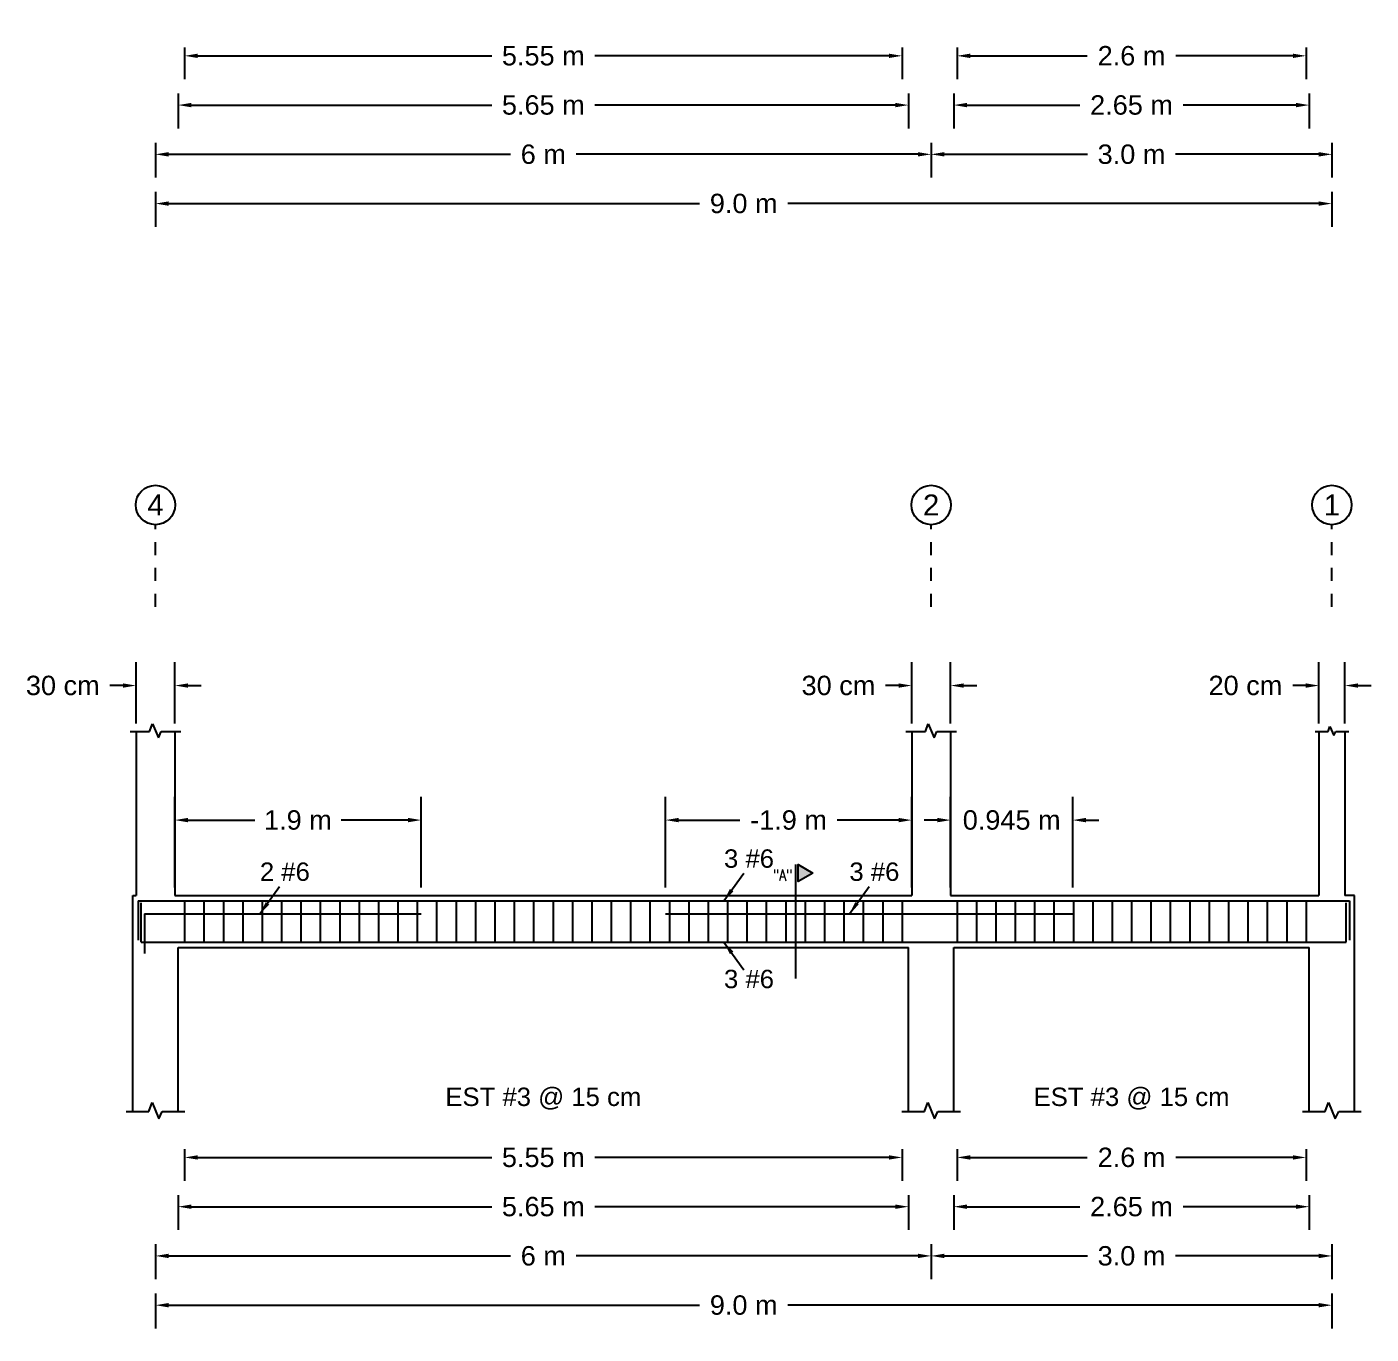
# Model space of a CAD drawing. Header units: metres. Extents: x 3 to 20.4, y -11.7 to 11.8.
# Drawn here: x 3.01 to 13.4, y -11.72 to -1.6 of the extents above; entities that cross this region are included whole.
import ezdxf
from ezdxf.enums import TextEntityAlignment as Align

# ---------------------------------------------------------------- set-up
doc = ezdxf.new("R2010")
doc.units = ezdxf.units.M
doc.header["$MEASUREMENT"] = 0
doc.linetypes.add('DASHED', pattern=[0.75, 0.5, -0.25])
for name, color, linetype in [('AXES', 7, 'Continuous'), ('GEOMETRY_CONTOURS', 7, 'Continuous'), ('LONGITUDINAL_REINFORCEMENT', 7, 'Continuous'), ('REINFORCEMENT_DIMENSIONS', 7, 'Continuous'), ('TRANSVERSAL_REINFORCEMENT', 7, 'Continuous')]:
    doc.layers.add(name, color=color, linetype=linetype)
doc.layers.add('TEXTOS 1', color=7, linetype='Continuous', lineweight=20)
doc.styles.add('romans', font='romans.shx', dxfattribs={"width": 0.7})
doc.styles.get("Standard").update_dxf_attribs({"font": 'arial.ttf'})
doc.dimstyles.get("Standard").update_dxf_attribs({"dimtxt": 0.18, "dimasz": 0.18, "dimexe": 0.18, "dimexo": 0.0625, "dimgap": 0.09, "dimtad": 0, "dimtih": 1, "dimtoh": 1, "dimdec": 4, "dimzin": 0, "dimdsep": 46, "dimtxsty": 'Standard', "dimcen": 0.09, "dimadec": 0, "dimazin": 0, "dimtfac": 1, "dimtdec": 4, "dimtofl": 0, "dimtmove": 0, "dimatfit": 3, "dimfxl": 1, "dimtolj": 1, "dimtzin": 0, "dimarcsym": 0})

# ---------------------------------------------------------------- blocks, each defined once
blk = doc.blocks.new('*D35')
at = {"layer": 'REINFORCEMENT_DIMENSIONS', "color": 0, "lineweight": -2, "transparency": 16777216}
for p, q in [((3.85, -6.991), (3.85, -6.518)), ((4.15, -6.991), (4.15, -6.518)), ((3.748, -6.698), (3.647, -6.698)), ((4.252, -6.698), (4.353, -6.698))]:
    blk.add_line(p, q, dxfattribs=at)
at = {"layer": 'REINFORCEMENT_DIMENSIONS', "color": 0, "transparency": 16777216}
for points in [[(3.748, -6.681), (3.748, -6.715), (3.85, -6.698)], [(4.252, -6.681), (4.252, -6.715), (4.15, -6.698)]]:
    blk.add_solid(points, dxfattribs=at)
at = {"layer": 'REINFORCEMENT_DIMENSIONS', "color": 0, "transparency": 16777216, "insert": (3.283, -6.698), "char_height": 0.15, "attachment_point": 5}
blk.add_mtext('\\A1;30 cm', dxfattribs=at)
blk = doc.blocks.new('*D36')
at = {"layer": 'REINFORCEMENT_DIMENSIONS', "color": 0, "lineweight": -2, "transparency": 16777216}
for p, q in [((9.85, -6.991), (9.85, -6.518)), ((10.15, -6.991), (10.15, -6.518)), ((9.748, -6.698), (9.647, -6.698)), ((10.252, -6.698), (10.353, -6.698))]:
    blk.add_line(p, q, dxfattribs=at)
at = {"layer": 'REINFORCEMENT_DIMENSIONS', "color": 0, "transparency": 16777216}
for points in [[(9.748, -6.681), (9.748, -6.715), (9.85, -6.698)], [(10.252, -6.681), (10.252, -6.715), (10.15, -6.698)]]:
    blk.add_solid(points, dxfattribs=at)
at = {"layer": 'REINFORCEMENT_DIMENSIONS', "color": 0, "transparency": 16777216, "insert": (9.283, -6.698), "char_height": 0.15, "attachment_point": 5}
blk.add_mtext('\\A1;30 cm', dxfattribs=at)
blk = doc.blocks.new('*D37')
at = {"layer": 'REINFORCEMENT_DIMENSIONS', "color": 0, "lineweight": -2, "transparency": 16777216}
for p, q in [((13, -6.991), (13, -6.518)), ((13.2, -6.991), (13.2, -6.518)), ((12.898, -6.698), (12.797, -6.698)), ((13.302, -6.698), (13.403, -6.698))]:
    blk.add_line(p, q, dxfattribs=at)
at = {"layer": 'REINFORCEMENT_DIMENSIONS', "color": 0, "transparency": 16777216}
for points in [[(12.898, -6.681), (12.898, -6.715), (13, -6.698)], [(13.302, -6.681), (13.302, -6.715), (13.2, -6.698)]]:
    blk.add_solid(points, dxfattribs=at)
at = {"layer": 'REINFORCEMENT_DIMENSIONS', "color": 0, "transparency": 16777216, "insert": (12.431, -6.698), "char_height": 0.15, "attachment_point": 5}
blk.add_mtext('\\A1;20 cm', dxfattribs=at)
blk = doc.blocks.new('*D38')
at = {"layer": 'REINFORCEMENT_DIMENSIONS', "color": 0, "lineweight": -2, "transparency": 16777216}
for p, q in [((4.175, -10.64), (4.175, -10.91)), ((9.825, -10.64), (9.825, -10.91)), ((4.277, -10.73), (6.601, -10.73)), ((9.723, -10.73), (7.399, -10.73))]:
    blk.add_line(p, q, dxfattribs=at)
at = {"layer": 'REINFORCEMENT_DIMENSIONS', "color": 0, "transparency": 16777216}
for points in [[(4.277, -10.713), (4.277, -10.747), (4.175, -10.73)], [(9.723, -10.713), (9.723, -10.747), (9.825, -10.73)]]:
    blk.add_solid(points, dxfattribs=at)
at = {"layer": 'REINFORCEMENT_DIMENSIONS', "color": 0, "transparency": 16777216, "insert": (7, -10.73), "char_height": 0.15, "attachment_point": 5}
blk.add_mtext('\\A1;5.65 m', dxfattribs=at)
blk = doc.blocks.new('*D39')
at = {"layer": 'REINFORCEMENT_DIMENSIONS', "color": 0, "lineweight": -2, "transparency": 16777216}
for p, q in [((10.175, -10.64), (10.175, -10.91)), ((12.925, -10.64), (12.925, -10.91)), ((10.277, -10.73), (11.15, -10.73)), ((12.823, -10.73), (11.95, -10.73))]:
    blk.add_line(p, q, dxfattribs=at)
at = {"layer": 'REINFORCEMENT_DIMENSIONS', "color": 0, "transparency": 16777216}
for points in [[(10.277, -10.713), (10.277, -10.747), (10.175, -10.73)], [(12.823, -10.713), (12.823, -10.747), (12.925, -10.73)]]:
    blk.add_solid(points, dxfattribs=at)
at = {"layer": 'REINFORCEMENT_DIMENSIONS', "color": 0, "transparency": 16777216, "insert": (11.55, -10.73), "char_height": 0.15, "attachment_point": 5}
blk.add_mtext('\\A1;2.65 m', dxfattribs=at)
blk = doc.blocks.new('*D40')
at = {"layer": 'REINFORCEMENT_DIMENSIONS', "color": 0, "lineweight": -2, "transparency": 16777216}
for p, q in [((4, -11.021), (4, -11.291)), ((10, -11.021), (10, -11.291)), ((4.102, -11.111), (6.746, -11.111)), ((9.898, -11.111), (7.254, -11.111))]:
    blk.add_line(p, q, dxfattribs=at)
at = {"layer": 'REINFORCEMENT_DIMENSIONS', "color": 0, "transparency": 16777216}
for points in [[(4.102, -11.094), (4.102, -11.128), (4, -11.111)], [(9.898, -11.094), (9.898, -11.128), (10, -11.111)]]:
    blk.add_solid(points, dxfattribs=at)
at = {"layer": 'REINFORCEMENT_DIMENSIONS', "color": 0, "transparency": 16777216, "insert": (7, -11.111), "char_height": 0.15, "attachment_point": 5}
blk.add_mtext('\\A1;6 m', dxfattribs=at)
blk = doc.blocks.new('*D41')
at = {"layer": 'REINFORCEMENT_DIMENSIONS', "color": 0, "lineweight": -2, "transparency": 16777216}
for p, q in [((10, -11.021), (10, -11.291)), ((13.1, -11.021), (13.1, -11.291)), ((10.102, -11.111), (11.209, -11.111)), ((12.998, -11.111), (11.891, -11.111))]:
    blk.add_line(p, q, dxfattribs=at)
at = {"layer": 'REINFORCEMENT_DIMENSIONS', "color": 0, "transparency": 16777216}
for points in [[(10.102, -11.094), (10.102, -11.128), (10, -11.111)], [(12.998, -11.094), (12.998, -11.128), (13.1, -11.111)]]:
    blk.add_solid(points, dxfattribs=at)
at = {"layer": 'REINFORCEMENT_DIMENSIONS', "color": 0, "transparency": 16777216, "insert": (11.55, -11.111), "char_height": 0.15, "attachment_point": 5}
blk.add_mtext('\\A1;3.0 m', dxfattribs=at)
blk = doc.blocks.new('*D42')
at = {"layer": 'REINFORCEMENT_DIMENSIONS', "color": 0, "lineweight": -2, "transparency": 16777216}
for p, q in [((4, -11.402), (4, -11.672)), ((13.1, -11.402), (13.1, -11.672)), ((4.102, -11.492), (8.209, -11.492)), ((12.998, -11.492), (8.891, -11.492))]:
    blk.add_line(p, q, dxfattribs=at)
at = {"layer": 'REINFORCEMENT_DIMENSIONS', "color": 0, "transparency": 16777216}
for points in [[(4.102, -11.475), (4.102, -11.509), (4, -11.492)], [(12.998, -11.475), (12.998, -11.509), (13.1, -11.492)]]:
    blk.add_solid(points, dxfattribs=at)
at = {"layer": 'REINFORCEMENT_DIMENSIONS', "color": 0, "transparency": 16777216, "insert": (8.55, -11.492), "char_height": 0.15, "attachment_point": 5}
blk.add_mtext('\\A1;9.0 m', dxfattribs=at)
blk = doc.blocks.new('*D43')
at = {"layer": 'REINFORCEMENT_DIMENSIONS', "color": 0, "lineweight": -2, "transparency": 16777216}
for p, q in [((4.15, -8.261), (4.15, -7.559)), ((6.055, -8.261), (6.055, -7.559)), ((4.252, -7.739), (4.769, -7.739)), ((5.953, -7.739), (5.436, -7.739))]:
    blk.add_line(p, q, dxfattribs=at)
at = {"layer": 'REINFORCEMENT_DIMENSIONS', "color": 0, "transparency": 16777216}
for points in [[(4.252, -7.722), (4.252, -7.756), (4.15, -7.739)], [(5.953, -7.722), (5.953, -7.756), (6.055, -7.739)]]:
    blk.add_solid(points, dxfattribs=at)
at = {"layer": 'REINFORCEMENT_DIMENSIONS', "color": 0, "transparency": 16777216, "insert": (5.102, -7.739), "char_height": 0.15, "attachment_point": 5}
blk.add_mtext('\\A1;1.9 m', dxfattribs=at)
blk = doc.blocks.new('*D44')
at = {"layer": 'REINFORCEMENT_DIMENSIONS', "color": 0, "lineweight": -2, "transparency": 16777216}
for p, q in [((7.945, -8.261), (7.945, -7.559)), ((9.85, -8.261), (9.85, -7.559)), ((8.047, -7.739), (8.521, -7.739)), ((9.748, -7.739), (9.274, -7.739))]:
    blk.add_line(p, q, dxfattribs=at)
at = {"layer": 'REINFORCEMENT_DIMENSIONS', "color": 0, "transparency": 16777216}
for points in [[(8.047, -7.722), (8.047, -7.756), (7.945, -7.739)], [(9.748, -7.722), (9.748, -7.756), (9.85, -7.739)]]:
    blk.add_solid(points, dxfattribs=at)
at = {"layer": 'REINFORCEMENT_DIMENSIONS', "color": 0, "transparency": 16777216, "insert": (8.897, -7.739), "char_height": 0.15, "attachment_point": 5}
blk.add_mtext('\\A1;-1.9 m', dxfattribs=at)
blk = doc.blocks.new('*D45')
at = {"layer": 'REINFORCEMENT_DIMENSIONS', "color": 0, "lineweight": -2, "transparency": 16777216}
for p, q in [((10.15, -8.261), (10.15, -7.559)), ((11.095, -8.261), (11.095, -7.559)), ((10.048, -7.739), (9.947, -7.739)), ((11.197, -7.739), (11.298, -7.739))]:
    blk.add_line(p, q, dxfattribs=at)
at = {"layer": 'REINFORCEMENT_DIMENSIONS', "color": 0, "transparency": 16777216}
for points in [[(10.048, -7.722), (10.048, -7.756), (10.15, -7.739)], [(11.197, -7.722), (11.197, -7.756), (11.095, -7.739)]]:
    blk.add_solid(points, dxfattribs=at)
at = {"layer": 'REINFORCEMENT_DIMENSIONS', "color": 0, "transparency": 16777216, "insert": (10.623, -7.739), "char_height": 0.15, "attachment_point": 5}
blk.add_mtext('\\A1;0.945 m', dxfattribs=at)
blk = doc.blocks.new('*D33')
at = {"layer": 'REINFORCEMENT_DIMENSIONS', "color": 0, "lineweight": -2, "transparency": 16777216}
for p, q in [((4.225, -10.285), (4.225, -10.529)), ((9.775, -10.285), (9.775, -10.529)), ((4.327, -10.349), (6.601, -10.349)), ((9.673, -10.349), (7.399, -10.349))]:
    blk.add_line(p, q, dxfattribs=at)
at = {"layer": 'REINFORCEMENT_DIMENSIONS', "color": 0, "transparency": 16777216}
for points in [[(4.327, -10.332), (4.327, -10.366), (4.225, -10.349)], [(9.673, -10.332), (9.673, -10.366), (9.775, -10.349)]]:
    blk.add_solid(points, dxfattribs=at)
at = {"layer": 'REINFORCEMENT_DIMENSIONS', "color": 0, "transparency": 16777216, "insert": (7, -10.349), "char_height": 0.15, "attachment_point": 5}
blk.add_mtext('\\A1;5.55 m', dxfattribs=at)
blk = doc.blocks.new('*D34')
at = {"layer": 'REINFORCEMENT_DIMENSIONS', "color": 0, "lineweight": -2, "transparency": 16777216}
for p, q in [((10.2, -10.285), (10.2, -10.529)), ((12.9, -10.285), (12.9, -10.529)), ((10.302, -10.349), (11.208, -10.349)), ((12.798, -10.349), (11.892, -10.349))]:
    blk.add_line(p, q, dxfattribs=at)
at = {"layer": 'REINFORCEMENT_DIMENSIONS', "color": 0, "transparency": 16777216}
for points in [[(10.302, -10.332), (10.302, -10.366), (10.2, -10.349)], [(12.798, -10.332), (12.798, -10.366), (12.9, -10.349)]]:
    blk.add_solid(points, dxfattribs=at)
at = {"layer": 'REINFORCEMENT_DIMENSIONS', "color": 0, "transparency": 16777216, "insert": (11.55, -10.349), "char_height": 0.15, "attachment_point": 5}
blk.add_mtext('\\A1;2.6 m', dxfattribs=at)
blk = doc.blocks.new('*D49')
at = {"layer": 'REINFORCEMENT_DIMENSIONS', "color": 0, "lineweight": -2, "transparency": 16777216}
for p, q in [((4.175, -2.117), (4.175, -2.387)), ((9.825, -2.117), (9.825, -2.387)), ((4.277, -2.207), (6.601, -2.207)), ((9.723, -2.207), (7.399, -2.207))]:
    blk.add_line(p, q, dxfattribs=at)
at = {"layer": 'REINFORCEMENT_DIMENSIONS', "color": 0, "transparency": 16777216}
for points in [[(4.277, -2.19), (4.277, -2.224), (4.175, -2.207)], [(9.723, -2.19), (9.723, -2.224), (9.825, -2.207)]]:
    blk.add_solid(points, dxfattribs=at)
at = {"layer": 'REINFORCEMENT_DIMENSIONS', "color": 0, "transparency": 16777216, "insert": (7, -2.207), "char_height": 0.15, "attachment_point": 5}
blk.add_mtext('\\A1;5.65 m', dxfattribs=at)
blk = doc.blocks.new('*D50')
at = {"layer": 'REINFORCEMENT_DIMENSIONS', "color": 0, "lineweight": -2, "transparency": 16777216}
for p, q in [((10.175, -2.117), (10.175, -2.387)), ((12.925, -2.117), (12.925, -2.387)), ((10.277, -2.207), (11.15, -2.207)), ((12.823, -2.207), (11.95, -2.207))]:
    blk.add_line(p, q, dxfattribs=at)
at = {"layer": 'REINFORCEMENT_DIMENSIONS', "color": 0, "transparency": 16777216}
for points in [[(10.277, -2.19), (10.277, -2.224), (10.175, -2.207)], [(12.823, -2.19), (12.823, -2.224), (12.925, -2.207)]]:
    blk.add_solid(points, dxfattribs=at)
at = {"layer": 'REINFORCEMENT_DIMENSIONS', "color": 0, "transparency": 16777216, "insert": (11.55, -2.207), "char_height": 0.15, "attachment_point": 5}
blk.add_mtext('\\A1;2.65 m', dxfattribs=at)
blk = doc.blocks.new('*D51')
at = {"layer": 'REINFORCEMENT_DIMENSIONS', "color": 0, "lineweight": -2, "transparency": 16777216}
for p, q in [((4, -2.498), (4, -2.768)), ((4.102, -2.588), (6.746, -2.588)), ((9.898, -2.588), (7.254, -2.588)), ((10, -2.498), (10, -2.768))]:
    blk.add_line(p, q, dxfattribs=at)
at = {"layer": 'REINFORCEMENT_DIMENSIONS', "color": 0, "transparency": 16777216}
for points in [[(4.102, -2.571), (4.102, -2.605), (4, -2.588)], [(9.898, -2.571), (9.898, -2.605), (10, -2.588)]]:
    blk.add_solid(points, dxfattribs=at)
at = {"layer": 'REINFORCEMENT_DIMENSIONS', "color": 0, "transparency": 16777216, "insert": (7, -2.588), "char_height": 0.15, "attachment_point": 5}
blk.add_mtext('\\A1;6 m', dxfattribs=at)
blk = doc.blocks.new('*D52')
at = {"layer": 'REINFORCEMENT_DIMENSIONS', "color": 0, "lineweight": -2, "transparency": 16777216}
for p, q in [((10, -2.498), (10, -2.768)), ((10.102, -2.588), (11.209, -2.588)), ((12.998, -2.588), (11.891, -2.588)), ((13.1, -2.498), (13.1, -2.768))]:
    blk.add_line(p, q, dxfattribs=at)
at = {"layer": 'REINFORCEMENT_DIMENSIONS', "color": 0, "transparency": 16777216}
for points in [[(10.102, -2.571), (10.102, -2.605), (10, -2.588)], [(12.998, -2.571), (12.998, -2.605), (13.1, -2.588)]]:
    blk.add_solid(points, dxfattribs=at)
at = {"layer": 'REINFORCEMENT_DIMENSIONS', "color": 0, "transparency": 16777216, "insert": (11.55, -2.588), "char_height": 0.15, "attachment_point": 5}
blk.add_mtext('\\A1;3.0 m', dxfattribs=at)
blk = doc.blocks.new('*D53')
at = {"layer": 'REINFORCEMENT_DIMENSIONS', "color": 0, "lineweight": -2, "transparency": 16777216}
for p, q in [((4, -2.879), (4, -3.149)), ((13.1, -2.879), (13.1, -3.149)), ((4.102, -2.969), (8.209, -2.969)), ((12.998, -2.969), (8.891, -2.969))]:
    blk.add_line(p, q, dxfattribs=at)
at = {"layer": 'REINFORCEMENT_DIMENSIONS', "color": 0, "transparency": 16777216}
for points in [[(4.102, -2.952), (4.102, -2.986), (4, -2.969)], [(12.998, -2.952), (12.998, -2.986), (13.1, -2.969)]]:
    blk.add_solid(points, dxfattribs=at)
at = {"layer": 'REINFORCEMENT_DIMENSIONS', "color": 0, "transparency": 16777216, "insert": (8.55, -2.969), "char_height": 0.15, "attachment_point": 5}
blk.add_mtext('\\A1;9.0 m', dxfattribs=at)
blk = doc.blocks.new('*D57')
at = {"layer": 'REINFORCEMENT_DIMENSIONS', "color": 0, "lineweight": -2, "transparency": 16777216}
for p, q in [((4.225, -1.761), (4.225, -2.006)), ((9.775, -1.761), (9.775, -2.006)), ((4.327, -1.826), (6.601, -1.826)), ((9.673, -1.826), (7.399, -1.826))]:
    blk.add_line(p, q, dxfattribs=at)
at = {"layer": 'REINFORCEMENT_DIMENSIONS', "color": 0, "transparency": 16777216}
for points in [[(4.327, -1.809), (4.327, -1.843), (4.225, -1.826)], [(9.673, -1.809), (9.673, -1.843), (9.775, -1.826)]]:
    blk.add_solid(points, dxfattribs=at)
at = {"layer": 'REINFORCEMENT_DIMENSIONS', "color": 0, "transparency": 16777216, "insert": (7, -1.826), "char_height": 0.15, "attachment_point": 5}
blk.add_mtext('\\A1;5.55 m', dxfattribs=at)
blk = doc.blocks.new('*D58')
at = {"layer": 'REINFORCEMENT_DIMENSIONS', "color": 0, "lineweight": -2, "transparency": 16777216}
for p, q in [((10.2, -1.761), (10.2, -2.006)), ((12.9, -1.761), (12.9, -2.006)), ((10.302, -1.826), (11.208, -1.826)), ((12.798, -1.826), (11.892, -1.826))]:
    blk.add_line(p, q, dxfattribs=at)
at = {"layer": 'REINFORCEMENT_DIMENSIONS', "color": 0, "transparency": 16777216}
for points in [[(10.302, -1.809), (10.302, -1.843), (10.2, -1.826)], [(12.798, -1.809), (12.798, -1.843), (12.9, -1.826)]]:
    blk.add_solid(points, dxfattribs=at)
at = {"layer": 'REINFORCEMENT_DIMENSIONS', "color": 0, "transparency": 16777216, "insert": (11.55, -1.826), "char_height": 0.15, "attachment_point": 5}
blk.add_mtext('\\A1;2.6 m', dxfattribs=at)

msp = doc.modelspace()

# ---------------------------------------------------------------- hatches: boundary and pattern name
h = msp.add_hatch(color=256)
h.dxf.hatch_style = 1
h.paths.add_polyline_path([(9.08487, -8.14862), (8.97222, -8.21367), (8.97222, -8.08358)])

# ---------------------------------------------------------------- linework, layer by layer
msp.add_lwpolyline([(8.95, -8.08358), (8.95, -8.96362)])
msp.add_lwpolyline([(9.08487, -8.14862), (8.97222, -8.21367), (8.97222, -8.08358)], close=True)
at = {"layer": 'AXES', "color": 9, "linetype": 'DASHED', "ltscale": 0.1}
for p, q in [((4, -6.0884), (4, -5.4534)), ((10, -6.0884), (10, -5.4534)), ((13.1, -6.0884), (13.1, -5.4534))]:
    msp.add_line(p, q, dxfattribs=at)
at = {"layer": 'AXES', "color": 8, "linetype": 'Continuous'}
for centre in [(4, -5.301), (10, -5.301), (13.1, -5.301)]:
    msp.add_circle(centre, 0.1524, dxfattribs=at)
at = {"layer": 'GEOMETRY_CONTOURS', "color": 7, "linetype": 'Continuous', "ltscale": 0.1}
for p, q in [((3.805, -7.0536), (3.955, -7.0536)), ((3.85, -7.0536), (3.85, -8.3236)), ((3.955, -7.0536), (3.9775, -6.9936)), ((3.9775, -6.9936), (4.0225, -7.1016)), ((4.0225, -7.1016), (4.045, -7.0536)), ((4.045, -7.0536), (4.195, -7.0536)), ((4.15, -7.0536), (4.15, -8.3236)), ((9.805, -7.0536), (9.955, -7.0536)), ((9.85, -7.0536), (9.85, -8.3236)), ((9.955, -7.0536), (9.9775, -6.9936)), ((9.9775, -6.9936), (10.0225, -7.1016)), ((10.0225, -7.1016), (10.045, -7.0536)), ((10.045, -7.0536), (10.195, -7.0536)), ((10.15, -7.0536), (10.15, -8.3236)), ((12.97, -7.0536), (13.07, -7.0536)), ((13, -7.0536), (13, -8.3236)), ((13.07, -7.0536), (13.085, -7.0136)), ((13.085, -7.0136), (13.115, -7.0856)), ((13.115, -7.0856), (13.13, -7.0536)), ((13.13, -7.0536), (13.23, -7.0536)), ((13.2, -7.0536), (13.2, -8.3236)), ((3.825, -8.7236), (3.825, -8.3236)), ((3.825, -8.3236), (3.85, -8.3236)), ((4.15, -8.3236), (9.85, -8.3236)), ((10.15, -8.3236), (13, -8.3236)), ((13.275, -8.3236), (13.2, -8.3236)), ((13.275, -8.7236), (13.275, -8.3236)), ((3.825, -9.9936), (3.825, -8.7236)), ((4.175, -8.7236), (9.825, -8.7236)), ((4.175, -9.9936), (4.175, -8.7236)), ((9.825, -9.9936), (9.825, -8.7236)), ((10.175, -8.7236), (12.925, -8.7236)), ((10.175, -9.9936), (10.175, -8.7236)), ((12.925, -9.9936), (12.925, -8.7236)), ((13.275, -9.9936), (13.275, -8.7236)), ((3.9475, -9.9936), (3.97375, -9.9236)), ((3.97375, -9.9236), (4.02625, -10.0496)), ((9.9475, -9.9936), (9.97375, -9.9236)), ((9.97375, -9.9236), (10.02625, -10.0496)), ((13.0475, -9.9936), (13.07375, -9.9236)), ((13.07375, -9.9236), (13.12625, -10.0496)), ((3.7725, -9.9936), (3.9475, -9.9936)), ((4.02625, -10.0496), (4.0525, -9.9936)), ((4.0525, -9.9936), (4.2275, -9.9936)), ((9.7725, -9.9936), (9.9475, -9.9936)), ((10.02625, -10.0496), (10.0525, -9.9936)), ((10.0525, -9.9936), (10.2275, -9.9936)), ((12.8725, -9.9936), (13.0475, -9.9936)), ((13.12625, -10.0496), (13.1525, -9.9936)), ((13.1525, -9.9936), (13.3275, -9.9936))]:
    msp.add_line(p, q, dxfattribs=at)
at = {"layer": 'LONGITUDINAL_REINFORCEMENT', "color": 7, "linetype": 'Continuous', "ltscale": 0.1}
for p, q in [((3.865, -8.3636), (13.235, -8.3636)), ((3.865, -8.3636), (3.865, -8.6684)), ((3.8904, -8.6836), (3.8904, -8.3788)), ((13.2096, -8.6836), (13.2096, -8.3788)), ((13.235, -8.3636), (13.235, -8.6684)), ((3.9158, -8.4652), (6.055, -8.4652)), ((3.9158, -8.4652), (3.9158, -8.77)), ((7.945, -8.4652), (11.095, -8.4652)), ((3.8904, -8.6836), (13.2096, -8.6836))]:
    msp.add_line(p, q, dxfattribs=at)
at = {"layer": 'TRANSVERSAL_REINFORCEMENT', "color": 7, "linetype": 'Continuous', "ltscale": 0.1}
for p, q in [((4.225, -8.3616), (4.225, -8.6856)), ((4.375, -8.3616), (4.375, -8.6856)), ((4.525, -8.3616), (4.525, -8.6856)), ((4.675, -8.3616), (4.675, -8.6856)), ((4.825, -8.3616), (4.825, -8.6856)), ((4.975, -8.3616), (4.975, -8.6856)), ((5.125, -8.3616), (5.125, -8.6856)), ((5.275, -8.3616), (5.275, -8.6856)), ((5.425, -8.3616), (5.425, -8.6856)), ((5.575, -8.3616), (5.575, -8.6856)), ((5.725, -8.3616), (5.725, -8.6856)), ((5.875, -8.3616), (5.875, -8.6856)), ((6.025, -8.3616), (6.025, -8.6856)), ((6.175, -8.3616), (6.175, -8.6856)), ((6.325, -8.3616), (6.325, -8.6856)), ((6.475, -8.3616), (6.475, -8.6856)), ((6.625, -8.3616), (6.625, -8.6856)), ((6.775, -8.3616), (6.775, -8.6856)), ((6.925, -8.3616), (6.925, -8.6856)), ((7.075, -8.3616), (7.075, -8.6856)), ((7.225, -8.3616), (7.225, -8.6856)), ((7.375, -8.3616), (7.375, -8.6856)), ((7.525, -8.3616), (7.525, -8.6856)), ((7.675, -8.3616), (7.675, -8.6856)), ((7.825, -8.3616), (7.825, -8.6856)), ((7.975, -8.3616), (7.975, -8.6856)), ((8.125, -8.3616), (8.125, -8.6856)), ((8.275, -8.3616), (8.275, -8.6856)), ((8.425, -8.3616), (8.425, -8.6856)), ((8.575, -8.3616), (8.575, -8.6856)), ((8.725, -8.3616), (8.725, -8.6856)), ((8.875, -8.3616), (8.875, -8.6856)), ((9.025, -8.3616), (9.025, -8.6856)), ((9.175, -8.3616), (9.175, -8.6856)), ((9.325, -8.3616), (9.325, -8.6856)), ((9.475, -8.3616), (9.475, -8.6856)), ((9.625, -8.3616), (9.625, -8.6856)), ((9.775, -8.3616), (9.775, -8.6856)), ((10.2, -8.3616), (10.2, -8.6856)), ((10.35, -8.3616), (10.35, -8.6856)), ((10.5, -8.3616), (10.5, -8.6856)), ((10.65, -8.3616), (10.65, -8.6856)), ((10.8, -8.3616), (10.8, -8.6856)), ((10.95, -8.3616), (10.95, -8.6856)), ((11.1, -8.3616), (11.1, -8.6856)), ((11.25, -8.3616), (11.25, -8.6856)), ((11.4, -8.3616), (11.4, -8.6856)), ((11.55, -8.3616), (11.55, -8.6856)), ((11.7, -8.3616), (11.7, -8.6856)), ((11.85, -8.3616), (11.85, -8.6856)), ((12, -8.3616), (12, -8.6856)), ((12.15, -8.3616), (12.15, -8.6856)), ((12.3, -8.3616), (12.3, -8.6856)), ((12.45, -8.3616), (12.45, -8.6856)), ((12.6, -8.3616), (12.6, -8.6856)), ((12.75, -8.3616), (12.75, -8.6856)), ((12.9, -8.3616), (12.9, -8.6856))]:
    msp.add_line(p, q, dxfattribs=at)

# ---------------------------------------------------------------- texts
at = {"layer": 'AXES', "color": 7, "linetype": 'Continuous'}
for s, p in [('4', (4, -5.301)), ('2', (10, -5.301)), ('1', (13.1, -5.301))]:
    msp.add_text(s, height=0.16256, dxfattribs=at).set_placement(p, align=Align.MIDDLE_CENTER)
at = {"layer": 'LONGITUDINAL_REINFORCEMENT', "color": 7, "linetype": 'Continuous'}
for s, p in [('3 #6', (8.3976, -8.15024)), ('2 #6', (4.8076, -8.25184)), ('3 #6', (9.3676, -8.25184))]:
    msp.add_text(s, height=0.14224, dxfattribs=at).set_placement(p, align=Align.BOTTOM_LEFT)
msp.add_text('3 #6', height=0.14224, dxfattribs=at).set_placement((8.3976, -8.89696), align=Align.TOP_LEFT)
at = {"layer": 'REINFORCEMENT_DIMENSIONS', "color": 7, "linetype": 'Continuous'}
for p in [(7, -9.9936), (11.55, -9.9936)]:
    msp.add_text('EST #3 @ 15 cm', height=0.14224, dxfattribs=at).set_placement(p, align=Align.BOTTOM_CENTER)
at = {"layer": 'TEXTOS 1', "style": 'romans', "width": 0.8}
msp.add_text('"A"', height=0.0875, dxfattribs=at).set_placement((8.77592, -8.20836))

# ---------------------------------------------------------------- dimensions: what is measured, and where the dimension line sits
at = {"layer": 'REINFORCEMENT_DIMENSIONS', "color": 7}
for base, p1, p2, text, picture, middle in [((4.225, -1.8256), (9.775, -1.6986), (4.225, -1.6986), '5.55 m', '*D57', (7, -1.8256)), ((10.2, -1.8256), (12.9, -1.6986), (10.2, -1.6986), '2.6 m', '*D58', (11.55, -1.8256)), ((4.175, -2.2066), (9.825, -2.0542), (4.175, -2.0542), '5.65 m', '*D49', (7, -2.2066)), ((10.175, -2.2066), (12.925, -2.0542), (10.175, -2.0542), '2.65 m', '*D50', (11.55, -2.2066)), ((4, -2.5876), (10, -2.4352), (4, -2.4352), '6 m', '*D51', (7, -2.5876)), ((10, -2.5876), (13.1, -2.4352), (10, -2.4352), '3.0 m', '*D52', (11.55, -2.5876)), ((4, -2.9686), (13.1, -2.8162), (4, -2.8162), '9.0 m', '*D53', (8.55, -2.9686)), ((3.85, -6.698), (4.15, -7.0536), (3.85, -7.0536), '30 cm', '*D35', (3.28264, -6.698)), ((9.85, -6.698), (10.15, -7.0536), (9.85, -7.0536), '30 cm', '*D36', (9.28264, -6.698)), ((13, -6.698), (13.2, -7.0536), (13, -7.0536), '20 cm', '*D37', (12.43131, -6.698)), ((4.15, -7.7394), (6.055, -8.3236), (4.15, -8.3236), '1.9 m', '*D43', (5.1025, -7.7394)), ((7.945, -7.7394), (9.85, -8.3236), (7.945, -8.3236), '-1.9 m', '*D44', (8.8975, -7.7394)), ((4.225, -10.3492), (9.775, -10.2222), (4.225, -10.2222), '5.55 m', '*D33', (7, -10.3492)), ((10.2, -10.3492), (12.9, -10.2222), (10.2, -10.2222), '2.6 m', '*D34', (11.55, -10.3492)), ((4.175, -10.7302), (9.825, -10.5778), (4.175, -10.5778), '5.65 m', '*D38', (7, -10.7302)), ((10.175, -10.7302), (12.925, -10.5778), (10.175, -10.5778), '2.65 m', '*D39', (11.55, -10.7302)), ((4, -11.1112), (10, -10.9588), (4, -10.9588), '6 m', '*D40', (7, -11.1112)), ((10, -11.1112), (13.1, -10.9588), (10, -10.9588), '3.0 m', '*D41', (11.55, -11.1112)), ((4, -11.4922), (13.1, -11.3398), (4, -11.3398), '9.0 m', '*D42', (8.55, -11.4922))]:
    dim = msp.add_linear_dim(base=base, p1=p1, p2=p2, text=text, dimstyle='Standard', override={"dimtxt": 0.15, "dimasz": 0.1016}, dxfattribs=at)
    dim.commit()
    dim.dimension.update_dxf_attribs({"geometry": picture, "text_midpoint": middle})
dim = msp.add_linear_dim(base=(10.15, -7.7394), p1=(11.095, -8.3236), p2=(10.15, -8.3236), text='0.945 m', dimstyle='Standard', override={"dimtxt": 0.15, "dimasz": 0.1016}, dxfattribs=at)
dim.commit()
dim.dimension.update_dxf_attribs({"geometry": '*D45', "text_midpoint": (10.6225, -7.7394), "dimtype": 160})

# ---------------------------------------------------------------- leaders
at = {"layer": 'LONGITUDINAL_REINFORCEMENT', "color": 7, "linetype": 'Continuous'}
for points in [[(8.3976, -8.3636), (8.55, -8.15024)], [(4.8076, -8.4652), (4.96, -8.25184)], [(9.3676, -8.4652), (9.52, -8.25184)], [(8.3976, -8.6836), (8.55, -8.89696)]]:
    msp.add_leader(points, dimstyle='Standard', override={"dimasz": 0.1016}, dxfattribs=at)

doc.saveas('drawing.dxf')
